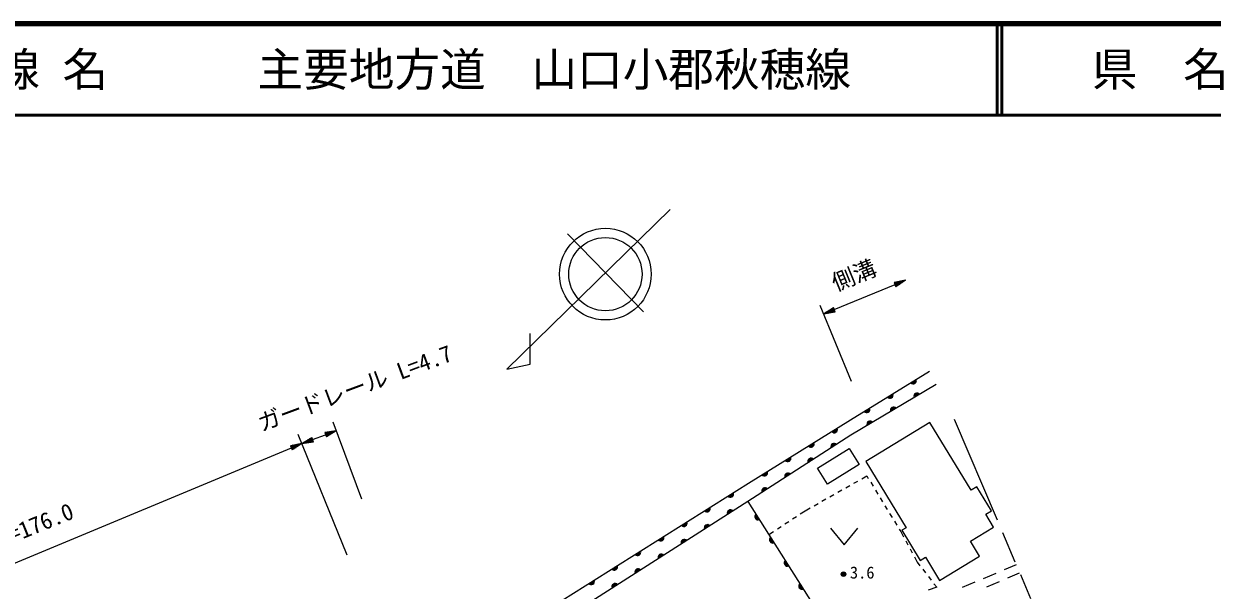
# Model space of a CAD drawing. Units: millimetres, scale not verified. Extents: x 40000 to 680000, y 20000 to 380000.
# Drawn here: x 191126 to 321313, y 317970 to 380000 of the extents above; entities that cross this region are included whole.
import ezdxf
from ezdxf.enums import TextEntityAlignment as Align

# ---------------------------------------------------------------- set-up
doc = ezdxf.new("R2010")
doc.units = ezdxf.units.MM
doc.header["$LTSCALE"] = 1000
doc.linetypes.add('CHAIN', pattern=[18.5, 12, -1.5, 3.5, -1.5])
for name, color, linetype, lineweight in [('M-BGD', 7, 'Continuous', 13), ('M-BMK', 2, 'CHAIN', 13), ('M-BMK-SRVR', 3, 'Continuous', 13), ('M-STR-HTXT', 7, 'Continuous', 13), ('M-TTL', 2, 'Continuous', 140), ('M-TTL-LINE', 7, 'Continuous', 50)]:
    doc.layers.add(name, color=color, linetype=linetype, lineweight=lineweight)
doc.layers.add('M-TTL-TXT', color=7, linetype='Continuous')
doc.styles.add('ＭＳ ゴシック', font='')
doc.styles.get('ＭＳ ゴシック').set_extended_font_data('MS Gothic')

msp = doc.modelspace()

# ---------------------------------------------------------------- linework, layer by layer
at = {"layer": 'M-BGD'}
for p, q in [((281179, 329193), (281615, 329439)), ((282050, 329684), (282486, 329930)), ((282921, 330175), (283472, 330486)), ((283472, 330486), (283638, 330212)), ((283898, 329785), (284158, 329358)), ((279437, 328211), (279872, 328457)), ((280308, 328702), (280743, 328948)), ((284418, 328931), (284678, 328504)), ((284938, 328077), (285198, 327649)), ((270448, 327687), (280619, 311640)), ((276709, 326674), (277259, 326984)), ((277694, 327229), (278130, 327475)), ((278566, 327720), (279001, 327966)), ((285458, 327222), (285718, 326795)), ((274513, 325238), (274932, 325512)), ((275350, 325786), (275769, 326059)), ((276187, 326333), (276709, 326674)), ((285978, 326368), (286238, 325941)), ((286498, 325514), (286759, 325087)), ((272736, 324077), (273257, 324418)), ((273676, 324691), (274095, 324965)), ((279496, 324757), (280996, 322957)), ((280996, 322957), (282496, 324757)), ((287019, 324660), (287185, 324386)), ((287185, 324386), (287496, 323813)), ((287734, 323373), (287972, 322933)), ((288210, 322494), (288448, 322054)), ((288686, 321614), (288997, 321041)), ((288997, 321041), (289297, 320655)), ((289604, 320260), (289911, 319865)), ((299843, 320744), (298527, 320191)), ((290218, 319471), (290525, 319076)), ((297605, 319804), (296222, 319223)), ((298931, 319337), (300208, 319883)), ((291132, 318296), (290183, 317979)), ((290832, 318681), (291132, 318296)), ((295300, 318836), (293917, 318255)), ((296632, 318353), (298011, 318943))]:
    msp.add_line(p, q, dxfattribs=at)
for points in [[(244567, 313372), (248796, 316056), (270515, 329687), (281705, 336621), (290360, 341967)], [(291060, 340514), (281714, 334935), (270448, 327687), (248884, 313937), (244649, 311431)], [(294907, 328934), (290396, 336343), (283359, 332059), (287769, 324814), (287307, 324533), (289315, 321235), (289900, 321591), (291454, 319039), (295814, 321694), (294819, 323329), (297369, 324881), (296508, 326295), (297129, 326673)], [(297129, 326673), (295518, 329307), (294907, 328934)]]:
    msp.add_lwpolyline(points, dxfattribs=at)
msp.add_lwpolyline([(278090, 331338), (281552, 333490), (282643, 331736), (279180, 329584)], close=True, dxfattribs=at)
for radius in [250, 204, 159, 114, 68.2, 22.7]:
    msp.add_circle((280924, 319731), radius, dxfattribs=at)
for centre, radius, start, end in [((288557, 340916), 354, 220.49758, 22.90275), ((288557, 340916), 283, 222.72162, 20.67872), ((288557, 340916), 212, 226.46794, 16.93239), ((288557, 340916), 142, 234.17967, 9.22066), ((288557, 340916), 100, 244.49733, 358.903), ((286004, 339340), 354, 220.49758, 22.90275), ((286004, 339340), 283, 222.72162, 20.67872), ((286004, 339340), 212, 226.46794, 16.93239), ((286004, 339340), 142, 234.17967, 9.22066), ((286004, 339340), 100, 244.49733, 358.903), ((288991, 339215), 354, 39.63161, 202.03679), ((288991, 339215), 283, 41.85565, 199.81275), ((288991, 339215), 212, 45.60198, 196.06643), ((288991, 339215), 142, 53.31371, 188.3547), ((288991, 339215), 100, 63.63137, 178.03703), ((283452, 337764), 354, 220.49758, 22.90275), ((283452, 337764), 283, 222.72162, 20.67872), ((283452, 337764), 212, 226.46794, 16.93239), ((283452, 337764), 142, 234.17967, 9.22066), ((283452, 337764), 100, 244.49733, 358.903), ((286415, 337678), 354, 39.63161, 202.03679), ((286415, 337678), 283, 41.85565, 199.81275), ((286415, 337678), 212, 45.60198, 196.06643), ((286415, 337678), 142, 53.31371, 188.3547), ((286415, 337678), 100, 63.63137, 178.03703), ((283839, 336140), 354, 39.63161, 202.03679), ((283839, 336140), 283, 41.85565, 199.81275), ((283839, 336140), 212, 45.60198, 196.06643), ((283839, 336140), 142, 53.31371, 188.3547), ((283839, 336140), 100, 63.63137, 178.03703), ((279906, 335570), 354, 220.58139, 22.98657), ((279906, 335570), 283, 222.80543, 20.76253), ((279906, 335570), 212, 226.55176, 17.01621), ((279906, 335570), 142, 234.26349, 9.30448), ((279906, 335570), 100, 244.58115, 358.98681), ((277356, 333990), 354, 220.58139, 22.98657), ((277356, 333990), 283, 222.80543, 20.76253), ((277356, 333990), 212, 226.55176, 17.01621), ((277356, 333990), 142, 234.26349, 9.30448), ((277356, 333990), 100, 244.58115, 358.98681), ((279894, 333700), 354, 41.55108, 203.95626), ((279894, 333700), 283, 43.77512, 201.73222), ((279894, 333700), 212, 47.52144, 197.98589), ((279894, 333700), 142, 55.23317, 190.27416), ((279894, 333700), 100, 65.55084, 179.9565), ((274806, 332410), 354, 220.58139, 22.98657), ((274806, 332410), 283, 222.80543, 20.76253), ((274806, 332410), 212, 226.55176, 17.01621), ((274806, 332410), 142, 234.26349, 9.30448), ((274806, 332410), 100, 244.58115, 358.98681), ((277371, 332077), 354, 41.55108, 203.95626), ((277371, 332077), 283, 43.77512, 201.73222), ((277371, 332077), 212, 47.52144, 197.98589), ((277371, 332077), 142, 55.23317, 190.27416), ((277371, 332077), 100, 65.55084, 179.9565), ((272256, 330830), 354, 220.58139, 22.98657), ((272256, 330830), 283, 222.80543, 20.76253), ((272256, 330830), 212, 226.55176, 17.01621), ((272256, 330830), 142, 234.26349, 9.30448), ((272256, 330830), 100, 244.58115, 358.98681), ((274848, 330454), 354, 41.55108, 203.95626), ((274848, 330454), 283, 43.77512, 201.73222), ((274848, 330454), 212, 47.52144, 197.98589), ((274848, 330454), 142, 55.23317, 190.27416), ((274848, 330454), 100, 65.55084, 179.9565), ((268520, 328499), 354, 220.90973, 23.31491), ((268520, 328499), 283, 223.13377, 21.09087), ((268520, 328499), 212, 226.8801, 17.34454), ((268520, 328499), 142, 234.59183, 9.63281), ((268520, 328499), 100, 244.90949, 359.31515), ((272325, 328831), 354, 41.55108, 203.95626), ((272325, 328831), 283, 43.77512, 201.73222), ((272325, 328831), 212, 47.52144, 197.98589), ((272325, 328831), 142, 55.23317, 190.27416), ((272325, 328831), 100, 65.55084, 179.9565), ((265979, 326905), 354, 220.90973, 23.31491), ((265979, 326905), 283, 223.13377, 21.09087), ((265979, 326905), 212, 226.8801, 17.34454), ((265979, 326905), 142, 234.59183, 9.63281), ((265979, 326905), 100, 244.90949, 359.31515), ((268548, 326412), 354, 41.32255, 203.72773), ((268548, 326412), 283, 43.54659, 201.50369), ((268548, 326412), 212, 47.29291, 197.75736), ((268548, 326412), 142, 55.00464, 190.04563), ((268548, 326412), 100, 65.3223, 179.72797), ((271564, 326027), 354, 131.16694, 293.57212), ((271564, 326027), 283, 133.39098, 291.34808), ((271564, 326027), 212, 137.13731, 287.60176), ((271564, 326027), 142, 144.84904, 279.89003), ((271564, 326027), 100, 155.1667, 269.57237), ((263438, 325310), 354, 220.90973, 23.31491), ((263438, 325310), 283, 223.13377, 21.09087), ((263438, 325310), 212, 226.8801, 17.34454), ((263438, 325310), 142, 234.59183, 9.63281), ((263438, 325310), 100, 244.90949, 359.31515), ((266019, 324799), 354, 41.32255, 203.72773), ((266019, 324799), 283, 43.54659, 201.50369), ((266019, 324799), 212, 47.29291, 197.75736), ((266019, 324799), 142, 55.00464, 190.04563), ((266019, 324799), 100, 65.3223, 179.72797), ((260897, 323715), 354, 220.90973, 23.31491), ((260897, 323715), 283, 223.13377, 21.09087), ((260897, 323715), 212, 226.8801, 17.34454), ((260897, 323715), 142, 234.59183, 9.63281), ((260897, 323715), 100, 244.90949, 359.31515), ((263489, 323186), 354, 41.32255, 203.72773), ((263489, 323186), 283, 43.54659, 201.50369), ((263489, 323186), 212, 47.29291, 197.75736), ((263489, 323186), 142, 55.00464, 190.04563), ((263489, 323186), 100, 65.3223, 179.72797), ((273170, 323493), 354, 131.16694, 293.57212), ((273170, 323493), 283, 133.39098, 291.34808), ((273170, 323493), 212, 137.13731, 287.60176), ((273170, 323493), 142, 144.84904, 279.89003), ((273170, 323493), 100, 155.1667, 269.57237), ((258356, 322120), 354, 220.90973, 23.31491), ((258356, 322120), 283, 223.13377, 21.09087), ((258356, 322120), 212, 226.8801, 17.34454), ((258356, 322120), 142, 234.59183, 9.63281), ((258356, 322120), 100, 244.90949, 359.31515), ((260960, 321573), 354, 41.32255, 203.72773), ((260960, 321573), 283, 43.54659, 201.50369), ((260960, 321573), 212, 47.29291, 197.75736), ((260960, 321573), 142, 55.00464, 190.04563), ((260960, 321573), 100, 65.3223, 179.72797), ((255815, 320526), 354, 220.90973, 23.31491), ((255815, 320526), 283, 223.13377, 21.09087), ((255815, 320526), 212, 226.8801, 17.34454), ((255815, 320526), 142, 234.59183, 9.63281), ((255815, 320526), 100, 244.90949, 359.31515), ((258430, 319960), 354, 41.32255, 203.72773), ((274776, 320960), 354, 131.16694, 293.57212), ((274776, 320960), 283, 133.39098, 291.34808), ((274776, 320960), 212, 137.13731, 287.60176), ((274776, 320960), 142, 144.84904, 279.89003), ((274776, 320960), 100, 155.1667, 269.57237), ((253274, 318931), 354, 220.90973, 23.31491), ((253274, 318931), 283, 223.13377, 21.09087), ((253274, 318931), 212, 226.8801, 17.34454), ((258430, 319960), 283, 43.54659, 201.50369), ((258430, 319960), 212, 47.29291, 197.75736), ((258430, 319960), 142, 55.00464, 190.04563), ((258430, 319960), 100, 65.3223, 179.72797), ((253274, 318931), 142, 234.59183, 9.63281), ((253274, 318931), 100, 244.90949, 359.31515), ((255901, 318347), 354, 41.32255, 203.72773), ((255901, 318347), 283, 43.54659, 201.50369), ((255901, 318347), 212, 47.29291, 197.75736), ((255901, 318347), 142, 55.00464, 190.04563), ((255901, 318347), 100, 65.3223, 179.72797), ((276382, 318426), 354, 131.16694, 293.57212), ((276382, 318426), 283, 133.39098, 291.34808), ((276382, 318426), 212, 137.13731, 287.60176), ((276382, 318426), 142, 144.84904, 279.89003), ((276382, 318426), 100, 155.1667, 269.57237)]:
    msp.add_arc(centre, radius, start, end, dxfattribs=at)
at = {"layer": 'M-BMK'}
msp.add_line((293058, 336713), (301405, 317066), dxfattribs=at)
at = {"layer": 'M-BMK-SRVR'}
for p, q in [((261932, 359667), (244053, 342193)), ((258998, 348438), (250672, 357009)), ((246600, 342713), (246604, 346067)), ((244053, 342193), (246600, 342713))]:
    msp.add_line(p, q, dxfattribs=at)
for radius in [5016, 4013]:
    msp.add_circle((254838, 352584), radius, dxfattribs=at)
at = {"layer": 'M-STR-HTXT'}
for p, q in [((287723, 351914), (286471, 351670)), ((286471, 351670), (286661, 351207)), ((286722, 351719), (286490, 351624)), ((286509, 351577), (286972, 351767)), ((287222, 351816), (286528, 351531)), ((286547, 351485), (287472, 351865)), ((287723, 351914), (286566, 351439)), ((286585, 351392), (287510, 351772)), ((287298, 351631), (286604, 351346)), ((287723, 351914), (286661, 351207)), ((279904, 348702), (286566, 351439)), ((286623, 351300), (287086, 351490)), ((286874, 351349), (286642, 351254)), ((281788, 340827), (278368, 349152)), ((278748, 348227), (279809, 348933)), ((279999, 348470), (279809, 348933)), ((278748, 348227), (279904, 348702)), ((278748, 348227), (279999, 348470)), ((279885, 348748), (278960, 348368)), ((279923, 348655), (278998, 348275)), ((279172, 348509), (279866, 348794)), ((279248, 348324), (279942, 348609)), ((279847, 348840), (279384, 348650)), ((279961, 348563), (279498, 348373)), ((279597, 348792), (279828, 348887)), ((279749, 348422), (279980, 348517)), ((228145, 327936), (225011, 336373)), ((226564, 321813), (221195, 335012)), ((221592, 334037), (222676, 334706)), ((222711, 334612), (222243, 334438)), ((222460, 334572), (222694, 334659)), ((222851, 334237), (222676, 334706)), ((222764, 334472), (224187, 335001)), ((225359, 335436), (224100, 335235)), ((224100, 335235), (224274, 334766)), ((224352, 335275), (224118, 335188)), ((224135, 335141), (224604, 335315)), ((224856, 335355), (224152, 335094)), ((224170, 335047), (225107, 335396)), ((225359, 335436), (224187, 335001)), ((224205, 334954), (225142, 335302)), ((224925, 335168), (224222, 334907)), ((224239, 334860), (224708, 335034)), ((224491, 334900), (224257, 334813)), ((225359, 335436), (224274, 334766)), ((152236, 305233), (220437, 333557)), ((221592, 334037), (220341, 333788)), ((220341, 333788), (220533, 333326)), ((220592, 333838), (220361, 333742)), ((220380, 333696), (220842, 333887)), ((221092, 333937), (220399, 333649)), ((220418, 333603), (221342, 333987)), ((221592, 334037), (220437, 333557)), ((220457, 333511), (221380, 333894)), ((221168, 333752), (220476, 333465)), ((220495, 333419), (220957, 333610)), ((220745, 333468), (220514, 333372)), ((221592, 334037), (220533, 333326)), ((221592, 334037), (222764, 334472)), ((221592, 334037), (222851, 334237)), ((222746, 334519), (221809, 334170)), ((222781, 334425), (221844, 334077)), ((222026, 334304), (222729, 334565)), ((222095, 334117), (222798, 334378)), ((222816, 334331), (222347, 334157)), ((222599, 334197), (222833, 334284))]:
    msp.add_line(p, q, dxfattribs=at)
at = {"layer": 'M-TTL'}
msp.add_line((680000, 380000), (40000, 380000), dxfattribs=at)
at = {"layer": 'M-TTL-LINE'}
for p, q in [((297750, 380000), (297750, 370000)), ((298250, 380000), (298250, 370000)), ((40000, 370000), (680000, 370000))]:
    msp.add_line(p, q, dxfattribs=at)

# ---------------------------------------------------------------- texts
at = {"layer": 'M-BGD', "style": 'ＭＳ ゴシック'}
msp.add_text('3.6', height=1320, dxfattribs=at).set_placement((281624, 318852), align=Align.BOTTOM_LEFT)
at = {"layer": 'M-STR-HTXT', "style": 'ＭＳ ゴシック'}
for s, rotation, p in [('側溝', 22.333, (282617, 351114)), ('ガードレール L=4.7', 20.376, (227901, 338731)), ('側\u3000\u3000溝 L=176.0', 21.951, (187731, 321653))]:
    msp.add_text(s, height=1833, rotation=rotation, dxfattribs=at).set_placement(p, align=Align.BOTTOM_CENTER)
at = {"layer": 'M-TTL-TXT', "style": 'ＭＳ ゴシック'}
for s, p in [('路 線 名', (180380, 375000)), ('主要地方道\u3000山口小郡秋穂線', (216734, 375000))]:
    msp.add_text(s, height=3666, dxfattribs=at).set_placement(p, align=Align.MIDDLE_LEFT)
msp.add_text('県\u3000名', height=3666, dxfattribs=at).set_placement((315625, 375000), align=Align.MIDDLE_CENTER)

doc.saveas('drawing.dxf')
